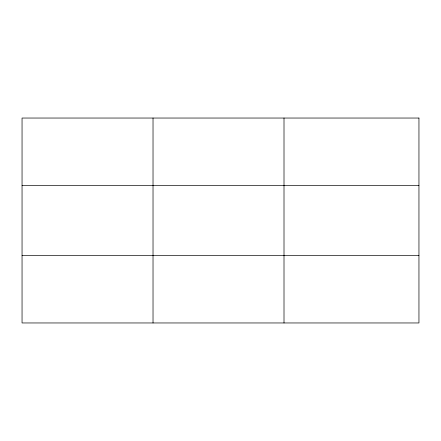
<?xml version="1.0" encoding="UTF-8"?>
<svg xmlns="http://www.w3.org/2000/svg" width="441" height="441" viewBox="0 0 441 441"><rect width="100%" height="100%" fill="white"/><g stroke="black" fill="none" stroke-linecap="round" stroke-linejoin="round"><path stroke-width="0.66" d="M153.027 322.961L153.027 118.039M284.004 322.961L284.004 118.039M22.05 185.661L418.95 185.661M22.05 255.339L418.95 255.339M418.95 118.039L22.05 118.039L22.05 322.961L418.95 322.961L418.95 118.039"/></g></svg>
